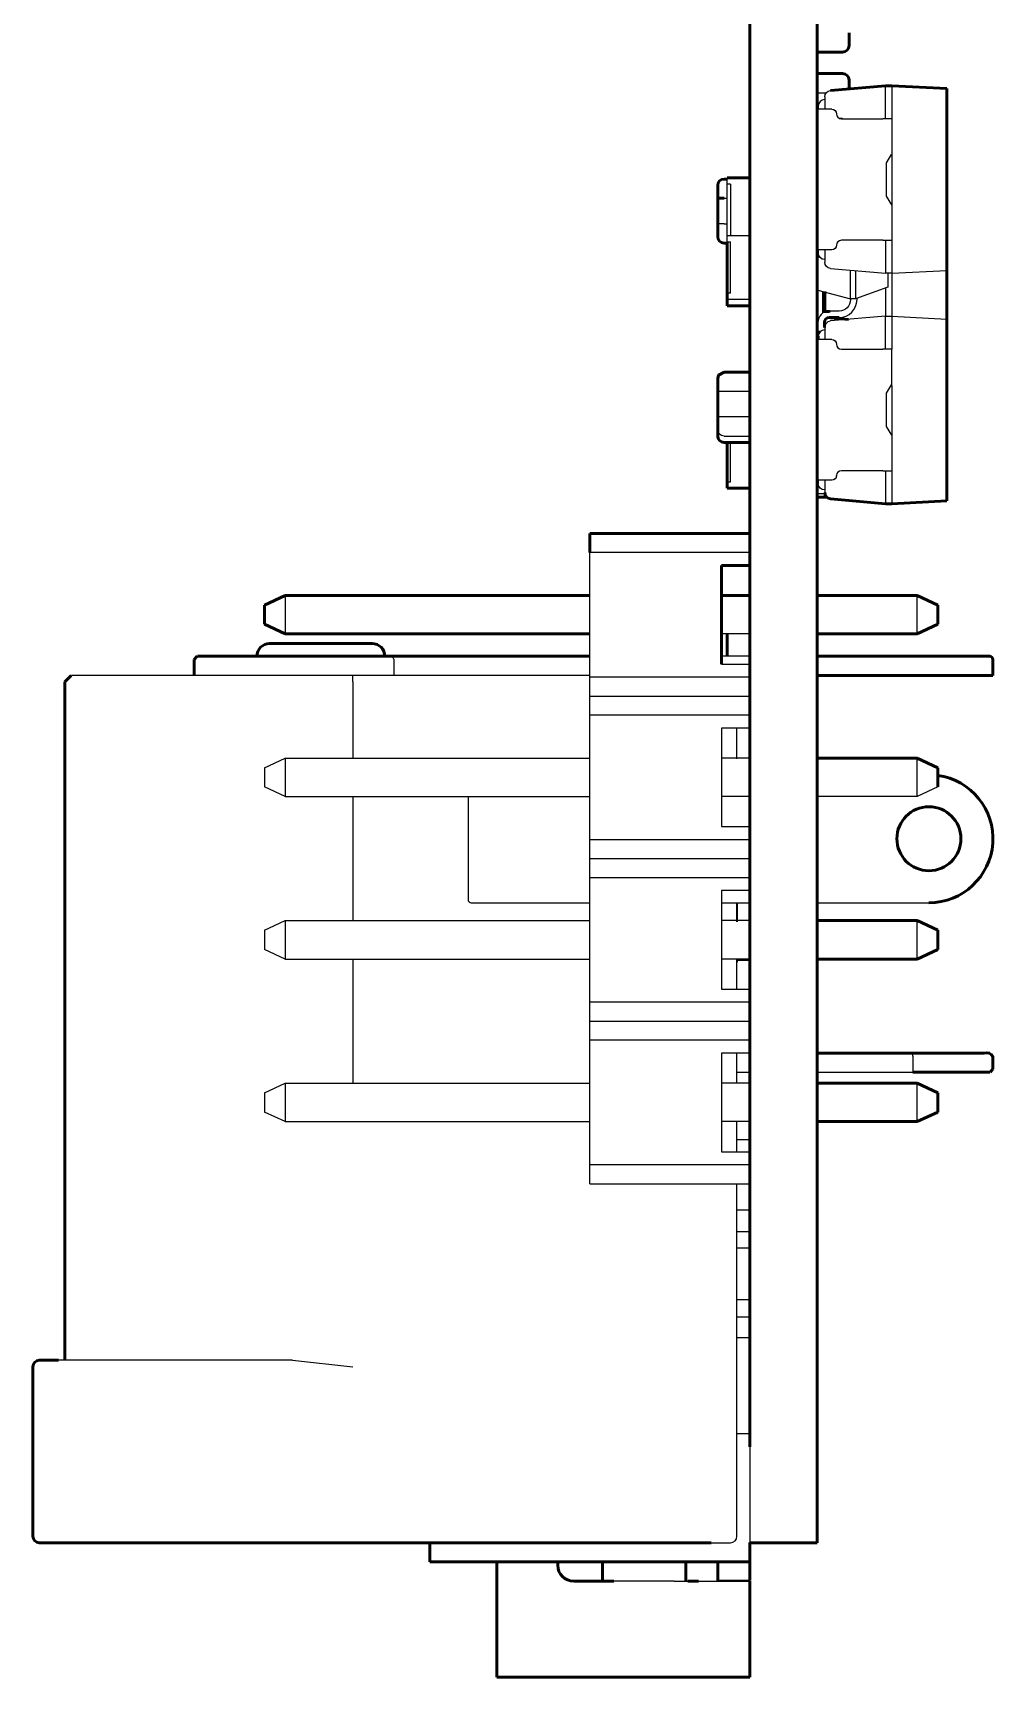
# Model space of a CAD drawing. Header units: millimetres. Extents: x 345 to 622, y 294 to 502.
# Drawn here: x 509.29 to 524.33, y 334.51 to 360.2 of the extents above; entities that cross this region are included whole.
import ezdxf

# ---------------------------------------------------------------- set-up
doc = ezdxf.new("R2010")
doc.units = ezdxf.units.MM
doc.layers.add('Make2D$可见线$场景轮廓线', color=18, linetype='Continuous', lineweight=50, true_color=0x000000)
doc.layers.add('Make2D$可见线$曲线', color=18, linetype='Continuous', true_color=0x000000)

msp = doc.modelspace()

# ---------------------------------------------------------------- linework, layer by layer
at = {"layer": 'Make2D$可见线$场景轮廓线', "color": 96, "true_color": 0x008000}
for p, q in [((520.491, 448.235), (520.491, 338.111)), ((521.543, 338.111), (521.543, 448.235)), ((521.543, 336.611), (521.543, 338.111)), ((520.491, 336.611), (521.543, 336.611))]:
    msp.add_line(p, q, dxfattribs=at)
at = {"layer": 'Make2D$可见线$场景轮廓线', "color": 7, "true_color": 0xfffff2}
for p, q in [((522.043, 360.003), (522.043, 360.202)), ((521.543, 359.903), (521.943, 359.903)), ((521.943, 359.567), (521.543, 359.567)), ((522.043, 359.329), (522.043, 359.467)), ((520.141, 357.919), (520.091, 357.919)), ((519.991, 357.819), (519.991, 357.623)), ((519.991, 357.62), (520.091, 357.62)), ((519.991, 357.218), (519.991, 357.019)), ((520.091, 356.919), (520.141, 356.919)), ((519.991, 354.803), (520.004, 354.852)), ((519.991, 354.803), (519.991, 354.604)), ((520.006, 354.855), (520.091, 354.903)), ((520.491, 354.903), (520.091, 354.903)), ((519.991, 354.202), (519.991, 354.003)), ((519.991, 354.004), (519.991, 353.903)), ((520.091, 353.803), (520.489, 353.803))]:
    msp.add_line(p, q, dxfattribs=at)
at = {"layer": 'Make2D$可见线$场景轮廓线', "color": 254, "true_color": 0xcad1ee}
for p, q in [((522.613, 359.376), (521.754, 359.301)), ((522.613, 359.376), (522.713, 359.376)), ((522.713, 359.376), (523.573, 359.331)), ((523.573, 359.331), (523.573, 356.491)), ((523.573, 356.491), (523.573, 356.02)), ((521.558, 356.225), (521.543, 356.225)), ((521.643, 355.83), (521.643, 356.162)), ((521.663, 356.159), (521.663, 355.85)), ((523.573, 355.731), (523.573, 356.02)), ((521.754, 355.75), (522.037, 355.726)), ((523.573, 355.731), (523.573, 352.891)), ((521.543, 355.525), (521.586, 355.525)), ((521.563, 355.461), (521.563, 355.411)), ((521.754, 352.921), (522.613, 352.846)), ((522.713, 352.846), (522.613, 352.846)), ((522.713, 352.846), (523.573, 352.891)), ((517.991, 352.081), (517.991, 352.381)), ((517.991, 352.381), (520.491, 352.381)), ((520.051, 351.881), (520.051, 350.341)), ((520.491, 351.881), (520.051, 351.881)), ((512.911, 351.261), (513.233, 351.411)), ((512.911, 351.261), (512.911, 350.961)), ((513.233, 351.411), (517.991, 351.411)), ((520.491, 351.411), (520.051, 351.411)), ((523.11, 351.411), (521.539, 351.411)), ((523.11, 351.411), (523.431, 351.261)), ((523.431, 351.261), (523.431, 350.961)), ((513.233, 350.811), (512.911, 350.961)), ((523.431, 350.961), (523.11, 350.811)), ((513.233, 350.811), (517.991, 350.811)), ((523.11, 350.811), (521.543, 350.811)), ((523.11, 348.871), (521.543, 348.871)), ((523.11, 348.871), (523.431, 348.721)), ((523.431, 348.721), (523.431, 348.421)), ((523.11, 346.331), (521.543, 346.331)), ((523.11, 346.331), (523.431, 346.181)), ((523.431, 346.181), (523.431, 345.881)), ((523.431, 345.881), (523.11, 345.731)), ((523.11, 345.731), (521.543, 345.731)), ((523.11, 343.791), (521.543, 343.791)), ((523.11, 343.791), (523.431, 343.641)), ((523.431, 343.641), (523.431, 343.341)), ((523.431, 343.341), (523.11, 343.191)), ((523.11, 343.191), (521.543, 343.191)), ((515.491, 336.311), (515.491, 336.616)), ((520.491, 336.615), (520.491, 336.311)), ((515.491, 336.311), (520.491, 336.311))]:
    msp.add_line(p, q, dxfattribs=at)
at = {"layer": 'Make2D$可见线$场景轮廓线', "color": 9, "true_color": 0xc0c0c0}
for p, q in [((520.141, 357.936), (520.491, 357.936)), ((520.141, 356.136), (520.141, 356.936)), ((521.558, 356.65), (521.543, 356.65)), ((520.141, 356.036), (520.141, 356.136)), ((520.141, 355.936), (520.141, 356.036)), ((520.491, 355.936), (520.141, 355.936)), ((521.66, 355.601), (521.66, 355.678)), ((521.736, 355.754), (521.889, 355.754)), ((520.141, 353.186), (520.141, 353.803)), ((520.141, 353.086), (520.141, 353.186)), ((520.491, 353.086), (520.141, 353.086)), ((521.693, 352.95), (521.543, 352.95)), ((520.141, 350.457), (520.141, 350.812))]:
    msp.add_line(p, q, dxfattribs=at)
at = {"layer": 'Make2D$可见线$场景轮廓线', "color": 40, "true_color": 0xffa61c}
for p, q in [((519.993, 357.619), (519.993, 357.219)), ((519.993, 354.598), (519.993, 354.203))]:
    msp.add_line(p, q, dxfattribs=at)
at = {"layer": 'Make2D$可见线$场景轮廓线', "color": 7, "true_color": 0xffffff}
for p, q in [((511.813, 350.411), (511.857, 350.461)), ((514.904, 350.461), (511.864, 350.461)), ((512.991, 350.661), (514.591, 350.661)), ((516.086, 350.461), (514.904, 350.461)), ((517.991, 350.461), (516.086, 350.461)), ((523.041, 350.461), (521.543, 350.461)), ((524.241, 350.461), (523.041, 350.461)), ((511.813, 350.161), (511.813, 350.411)), ((524.291, 350.411), (524.291, 350.161)), ((509.791, 350.061), (509.888, 350.161)), ((509.791, 339.461), (509.791, 350.061)), ((523.041, 350.161), (521.543, 350.161)), ((524.291, 350.161), (523.041, 350.161)), ((524.291, 350.161), (523.547, 350.161)), ((521.542, 344.261), (523.041, 344.261)), ((523.041, 344.261), (524.157, 344.261)), ((524.291, 344.011), (524.247, 343.961)), ((524.291, 344.211), (524.291, 344.011)), ((523.041, 343.961), (524.241, 343.961)), ((509.691, 339.461), (509.391, 339.461)), ((509.391, 339.461), (509.691, 339.461)), ((509.291, 336.711), (509.291, 339.361)), ((509.391, 336.611), (509.691, 336.611)), ((509.691, 336.611), (519.891, 336.611))]:
    msp.add_line(p, q, dxfattribs=at)
at = {"layer": 'Make2D$可见线$场景轮廓线', "color": 254, "true_color": 0xcbd2ef}
for p, q in [((516.541, 334.511), (516.541, 336.313)), ((518.191, 336.014), (518.191, 336.312)), ((519.491, 336.011), (519.491, 336.311)), ((519.991, 336.021), (519.991, 336.311)), ((520.491, 336.021), (520.491, 336.313)), ((517.741, 336.011), (518.367, 336.011)), ((519.691, 336.011), (519.523, 336.011)), ((520.491, 334.511), (520.491, 336.011)), ((516.541, 334.511), (517.341, 334.511)), ((518.367, 334.511), (517.341, 334.511)), ((518.367, 334.511), (518.933, 334.511)), ((519.311, 334.511), (518.933, 334.511)), ((519.523, 334.511), (519.311, 334.511)), ((519.523, 334.511), (519.691, 334.511)), ((519.691, 334.511), (520.491, 334.511))]:
    msp.add_line(p, q, dxfattribs=at)
at = {"layer": 'Make2D$可见线$场景轮廓线', "color": 7, "true_color": 0xfffff2}
for centre, start, end in [((521.943, 360.003), 270, 0), ((520.091, 357.819), 90, 180), ((520.091, 354.803), 147.9908, 150.7566)]:
    msp.add_arc(centre, 0.1, start, end, dxfattribs=at)
at = {"layer": 'Make2D$可见线$场景轮廓线', "color": 7, "true_color": 0xfffff2, "extrusion": (0, 0, -1)}
for centre, start, end in [((-521.943, 359.467), 90, 180), ((-520.091, 357.019), 270, 360), ((-520.091, 353.903), 270, 0)]:
    msp.add_arc(centre, 0.1, start, end, dxfattribs=at)
at = {"layer": 'Make2D$可见线$场景轮廓线', "color": 254, "true_color": 0xcad1ee}
msp.add_arc((521.605, 1312732.786), 1312376.936, 270.000002513, 270.000005705, dxfattribs=at)
at = {"layer": 'Make2D$可见线$场景轮廓线', "color": 9, "true_color": 0xc0c0c0, "extrusion": (0, 0, -1)}
msp.add_arc((-521.736, 355.678), 0.0762, 360, 90, dxfattribs=at)
at = {"layer": 'Make2D$可见线$场景轮廓线', "color": 254, "true_color": 0xcad1ee, "extrusion": (0, 0, -1)}
for centre, start, end in [((-521.743, 355.725), 314.6527, 325.819), ((-521.763, 353.021), 275, 360)]:
    msp.add_arc(centre, 0.1, start, end, dxfattribs=at)
at = {"layer": 'Make2D$可见线$场景轮廓线', "color": 7, "true_color": 0xffffff, "extrusion": (0, 0, -1)}
for centre, radius, start, end in [((-512.991, 350.461), 0.2, 360, 90), ((-524.241, 350.411), 0.05, 90, 180), ((-523.291, 347.611), 1, 98.0033, 270), ((-523.291, 347.611), 0.5, 180, 0), ((-524.196, 344.161), 0.107, 68.5591, 152.2945), ((-509.391, 339.361), 0.1, 0, 90), ((-509.391, 336.711), 0.1, 270, 360)]:
    msp.add_arc(centre, radius, start, end, dxfattribs=at)
at = {"layer": 'Make2D$可见线$场景轮廓线', "color": 7, "true_color": 0xffffff}
for centre, radius, start, end in [((514.591, 350.461), 0.2, 0, 90), ((523.291, 347.611), 0.5, 360, 180)]:
    msp.add_arc(centre, radius, start, end, dxfattribs=at)
at = {"layer": 'Make2D$可见线$场景轮廓线', "color": 254, "true_color": 0xcbd2ef}
for start, end in [(168.4645, 180), (180, 270)]:
    msp.add_arc((517.741, 336.261), 0.25, start, end, dxfattribs=at)
at = {"layer": 'Make2D$可见线$曲线', "color": 96, "true_color": 0x008000}
for p, q in [((520.491, 448.235), (520.491, 338.111)), ((521.543, 338.111), (521.543, 448.235)), ((521.543, 336.611), (521.543, 338.111)), ((520.491, 336.611), (521.543, 336.611))]:
    msp.add_line(p, q, dxfattribs=at)
at = {"layer": 'Make2D$可见线$曲线', "color": 7, "true_color": 0xfffff2}
for p, q in [((522.043, 360.003), (522.043, 360.202)), ((521.543, 359.903), (521.943, 359.903)), ((521.943, 359.567), (521.543, 359.567)), ((522.043, 359.329), (522.043, 359.467)), ((520.141, 357.919), (520.091, 357.919)), ((519.991, 357.819), (519.991, 357.623)), ((519.991, 357.62), (520.091, 357.62)), ((519.991, 357.218), (519.991, 357.019)), ((520.091, 356.919), (520.141, 356.919)), ((519.991, 354.803), (520.004, 354.852)), ((519.991, 354.803), (519.991, 354.604)), ((520.006, 354.855), (520.091, 354.903)), ((520.491, 354.903), (520.091, 354.903)), ((519.991, 354.202), (519.991, 354.003)), ((519.991, 354.004), (519.991, 353.903)), ((520.091, 353.803), (520.489, 353.803))]:
    msp.add_line(p, q, dxfattribs=at)
at = {"layer": 'Make2D$可见线$曲线', "color": 7, "lineweight": -3, "true_color": 0xfffff2}
for p, q in [((521.543, 359.268), (521.689, 359.268)), ((520.091, 357.62), (520.14, 357.62)), ((520.091, 357.218), (519.991, 357.218)), ((521.543, 356.783), (521.563, 356.783)), ((519.991, 354.604), (520.091, 354.604)), ((520.091, 354.604), (520.491, 354.604)), ((520.091, 354.202), (519.991, 354.202)), ((520.091, 353.903), (520.491, 353.903))]:
    msp.add_line(p, q, dxfattribs=at)
at = {"layer": 'Make2D$可见线$曲线', "color": 254, "lineweight": -3, "true_color": 0xcad1ee}
for p, q in [((521.663, 359.201), (521.663, 359.013)), ((522.613, 359.276), (522.613, 359.376)), ((522.613, 358.861), (522.613, 359.276)), ((522.713, 359.376), (522.713, 358.861)), ((521.773, 359.011), (521.543, 359.011)), ((521.563, 359.061), (521.563, 359.011)), ((521.923, 358.861), (522.573, 358.861)), ((522.713, 358.861), (522.573, 358.861)), ((522.713, 358.861), (522.713, 358.304)), ((522.627, 358.171), (522.709, 358.302)), ((522.627, 357.651), (522.627, 358.171)), ((522.713, 358.296), (522.713, 357.517)), ((522.712, 357.518), (522.627, 357.651)), ((522.713, 357.517), (522.713, 356.961)), ((522.573, 356.961), (521.923, 356.961)), ((522.573, 356.961), (522.713, 356.961)), ((522.613, 356.961), (522.613, 356.546)), ((522.713, 356.961), (522.713, 356.446)), ((521.773, 356.811), (521.543, 356.811)), ((521.563, 356.815), (521.563, 356.761)), ((521.663, 356.811), (521.663, 356.621)), ((521.754, 356.521), (522.613, 356.446)), ((522.613, 356.546), (522.613, 356.446)), ((522.713, 356.446), (522.613, 356.446)), ((522.713, 356.446), (523.573, 356.491)), ((522.713, 356.448), (522.713, 355.776)), ((522.613, 356.219), (522.613, 355.775)), ((521.742, 355.85), (521.754, 355.85)), ((521.663, 355.601), (521.663, 355.413)), ((522.613, 355.776), (521.754, 355.701)), ((522.613, 355.676), (522.613, 355.776)), ((522.613, 355.776), (522.713, 355.776)), ((522.613, 355.261), (522.613, 355.676)), ((522.713, 355.776), (522.713, 355.261)), ((522.713, 355.776), (523.573, 355.731)), ((521.773, 355.411), (521.543, 355.411)), ((521.923, 355.261), (522.573, 355.261)), ((522.613, 355.261), (522.573, 355.261)), ((522.713, 355.261), (522.613, 355.261)), ((522.713, 354.704), (522.713, 355.261)), ((522.627, 354.571), (522.709, 354.702)), ((522.627, 354.051), (522.627, 354.571)), ((522.713, 354.695), (522.713, 353.917)), ((522.712, 353.918), (522.627, 354.051)), ((522.713, 353.917), (522.713, 353.361)), ((522.573, 353.361), (521.923, 353.361)), ((522.573, 353.361), (522.713, 353.361)), ((522.613, 353.361), (522.613, 352.946)), ((522.713, 353.361), (522.713, 352.846)), ((521.773, 353.211), (521.543, 353.211)), ((521.563, 353.215), (521.563, 353.161)), ((521.663, 353.211), (521.663, 353.021)), ((522.613, 352.946), (522.613, 352.846)), ((517.991, 350.141), (517.991, 352.081)), ((520.491, 352.081), (517.991, 352.081)), ((513.233, 351.411), (513.233, 350.811)), ((523.11, 350.811), (523.11, 351.411)), ((520.491, 350.811), (520.051, 350.811)), ((520.051, 350.341), (520.491, 350.341)), ((517.991, 350.141), (520.491, 350.141)), ((517.991, 349.841), (517.991, 350.141)), ((517.991, 349.841), (520.491, 349.841)), ((517.991, 349.541), (517.991, 349.841)), ((517.991, 347.601), (517.991, 349.541)), ((520.491, 349.541), (517.991, 349.541)), ((520.491, 349.341), (520.051, 349.341)), ((520.051, 349.341), (520.051, 347.801)), ((512.911, 348.721), (513.233, 348.871)), ((512.911, 348.721), (512.911, 348.421)), ((513.233, 348.871), (517.991, 348.871)), ((513.233, 348.871), (513.233, 348.271)), ((520.491, 348.871), (520.051, 348.871)), ((523.11, 348.271), (523.11, 348.871)), ((513.233, 348.271), (512.911, 348.421)), ((523.431, 348.421), (523.11, 348.271)), ((513.233, 348.271), (517.991, 348.271)), ((520.491, 348.271), (520.051, 348.271)), ((523.11, 348.271), (521.543, 348.271)), ((520.051, 347.801), (520.491, 347.801)), ((517.991, 347.301), (517.991, 347.601)), ((517.991, 347.601), (520.491, 347.601)), ((517.991, 347.001), (517.991, 347.301)), ((517.991, 347.301), (520.491, 347.301)), ((517.991, 345.061), (517.991, 347.001)), ((520.491, 347.001), (517.991, 347.001)), ((520.051, 346.801), (520.051, 345.261)), ((520.491, 346.801), (520.051, 346.801)), ((512.911, 346.181), (513.233, 346.331)), ((513.233, 346.331), (517.991, 346.331)), ((513.233, 346.331), (513.233, 345.731)), ((520.491, 346.331), (520.051, 346.331)), ((523.11, 345.731), (523.11, 346.331)), ((512.911, 346.181), (512.911, 345.881)), ((513.233, 345.731), (512.911, 345.881)), ((513.233, 345.731), (517.991, 345.731)), ((520.491, 345.731), (520.051, 345.731)), ((517.991, 345.061), (520.491, 345.061)), ((517.991, 344.761), (517.991, 345.061)), ((520.051, 345.261), (520.491, 345.261)), ((517.991, 344.761), (520.491, 344.761)), ((517.991, 344.461), (517.991, 344.761)), ((517.991, 342.521), (517.991, 344.461)), ((520.491, 344.461), (517.991, 344.461)), ((520.491, 344.261), (520.051, 344.261)), ((520.051, 344.261), (520.051, 342.721)), ((512.911, 343.641), (513.233, 343.791)), ((513.233, 343.791), (517.991, 343.791)), ((513.233, 343.791), (513.233, 343.191)), ((520.489, 343.791), (520.051, 343.791)), ((523.11, 343.191), (523.11, 343.791)), ((512.911, 343.641), (512.911, 343.341)), ((513.233, 343.191), (512.911, 343.341)), ((513.233, 343.191), (517.991, 343.191)), ((520.491, 343.191), (520.051, 343.191)), ((520.291, 342.911), (520.491, 342.911)), ((517.991, 342.221), (517.991, 342.521)), ((517.991, 342.521), (520.491, 342.521)), ((520.051, 342.721), (520.491, 342.721)), ((517.991, 342.221), (520.491, 342.221)), ((520.291, 341.811), (520.491, 341.811)), ((520.291, 341.473), (520.491, 341.473)), ((520.491, 341.211), (520.291, 341.211)), ((520.288, 340.411), (520.491, 340.411)), ((520.491, 340.137), (520.291, 340.137)), ((520.491, 339.811), (520.291, 339.811)), ((520.491, 338.311), (520.291, 338.311))]:
    msp.add_line(p, q, dxfattribs=at)
at = {"layer": 'Make2D$可见线$曲线', "color": 254, "true_color": 0xcad1ee}
for p, q in [((522.613, 359.376), (521.754, 359.301)), ((522.613, 359.376), (522.713, 359.376)), ((522.713, 359.376), (523.573, 359.331)), ((523.573, 359.331), (523.573, 356.491)), ((523.573, 356.491), (523.573, 356.02)), ((521.558, 356.225), (521.543, 356.225)), ((521.643, 355.83), (521.643, 356.162)), ((521.663, 356.159), (521.663, 355.85)), ((523.573, 355.731), (523.573, 356.02)), ((521.754, 355.75), (522.037, 355.726)), ((523.573, 355.731), (523.573, 352.891)), ((521.543, 355.525), (521.586, 355.525)), ((521.563, 355.461), (521.563, 355.411)), ((521.754, 352.921), (522.613, 352.846)), ((522.713, 352.846), (522.613, 352.846)), ((522.713, 352.846), (523.573, 352.891)), ((517.991, 352.081), (517.991, 352.381)), ((517.991, 352.381), (520.491, 352.381)), ((520.051, 351.881), (520.051, 350.341)), ((520.491, 351.881), (520.051, 351.881)), ((512.911, 351.261), (513.233, 351.411)), ((512.911, 351.261), (512.911, 350.961)), ((513.233, 351.411), (517.991, 351.411)), ((520.491, 351.411), (520.051, 351.411)), ((523.11, 351.411), (521.539, 351.411)), ((523.11, 351.411), (523.431, 351.261)), ((523.431, 351.261), (523.431, 350.961)), ((513.233, 350.811), (512.911, 350.961)), ((523.431, 350.961), (523.11, 350.811)), ((513.233, 350.811), (517.991, 350.811)), ((523.11, 350.811), (521.543, 350.811)), ((523.11, 348.871), (521.543, 348.871)), ((523.11, 348.871), (523.431, 348.721)), ((523.431, 348.721), (523.431, 348.421)), ((523.11, 346.331), (521.543, 346.331)), ((523.11, 346.331), (523.431, 346.181)), ((523.431, 346.181), (523.431, 345.881)), ((523.431, 345.881), (523.11, 345.731)), ((523.11, 345.731), (521.543, 345.731)), ((523.11, 343.791), (521.543, 343.791)), ((523.11, 343.791), (523.431, 343.641)), ((523.431, 343.641), (523.431, 343.341)), ((523.431, 343.341), (523.11, 343.191)), ((523.11, 343.191), (521.543, 343.191)), ((515.491, 336.311), (515.491, 336.616)), ((520.491, 336.615), (520.491, 336.311)), ((515.491, 336.311), (520.491, 336.311))]:
    msp.add_line(p, q, dxfattribs=at)
at = {"layer": 'Make2D$可见线$曲线', "color": 40, "lineweight": -3, "true_color": 0xffa61c}
for p, q in [((521.943, 358.867), (521.893, 358.867)), ((520.091, 357.219), (520.135, 357.219)), ((520.49, 354.203), (520.091, 354.203))]:
    msp.add_line(p, q, dxfattribs=at)
at = {"layer": 'Make2D$可见线$曲线', "color": 9, "lineweight": -3, "true_color": 0xc0c0c0}
for p, q in [((520.141, 357.836), (520.141, 357.936)), ((520.141, 357.036), (520.141, 357.836)), ((520.191, 357.836), (520.141, 357.836)), ((520.191, 357.836), (520.191, 357.036)), ((521.558, 357.18), (521.558, 356.817)), ((520.141, 357.036), (520.491, 357.036)), ((520.141, 356.936), (520.141, 357.036)), ((520.141, 356.936), (520.191, 356.936)), ((520.191, 356.136), (520.191, 356.936)), ((521.583, 356.7), (521.543, 356.7)), ((521.558, 356.763), (521.558, 356.183)), ((522.066, 356.046), (522.066, 356.495)), ((522.143, 356.489), (522.143, 356.046)), ((522.651, 356.446), (522.651, 356.231)), ((520.191, 356.136), (520.141, 356.136)), ((521.558, 356.183), (522.066, 356.046)), ((522.651, 356.231), (522.143, 356.046)), ((520.486, 356.036), (520.141, 356.036)), ((521.889, 355.856), (521.736, 355.856)), ((522.066, 356.046), (522.066, 356.034)), ((522.143, 356.046), (522.066, 356.046)), ((522.168, 356.034), (522.168, 356.056)), ((521.558, 355.678), (521.558, 355.475)), ((520.191, 353.186), (520.191, 353.806)), ((521.843, 353.288), (521.843, 353.259)), ((520.141, 353.186), (520.191, 353.186)), ((521.665, 353), (521.543, 353))]:
    msp.add_line(p, q, dxfattribs=at)
at = {"layer": 'Make2D$可见线$曲线', "color": 9, "true_color": 0xc0c0c0}
for p, q in [((520.141, 357.936), (520.491, 357.936)), ((520.141, 356.136), (520.141, 356.936)), ((521.558, 356.65), (521.543, 356.65)), ((520.141, 356.036), (520.141, 356.136)), ((520.141, 355.936), (520.141, 356.036)), ((520.491, 355.936), (520.141, 355.936)), ((521.66, 355.601), (521.66, 355.678)), ((521.736, 355.754), (521.889, 355.754)), ((520.141, 353.186), (520.141, 353.803)), ((520.141, 353.086), (520.141, 353.186)), ((520.491, 353.086), (520.141, 353.086)), ((521.693, 352.95), (521.543, 352.95)), ((520.141, 350.457), (520.141, 350.812))]:
    msp.add_line(p, q, dxfattribs=at)
at = {"layer": 'Make2D$可见线$曲线', "color": 40, "true_color": 0xffa61c}
for p, q in [((519.993, 357.619), (519.993, 357.219)), ((519.993, 354.598), (519.993, 354.203))]:
    msp.add_line(p, q, dxfattribs=at)
at = {"layer": 'Make2D$可见线$曲线', "color": 7, "true_color": 0xffffff}
for p, q in [((511.813, 350.411), (511.857, 350.461)), ((514.904, 350.461), (511.864, 350.461)), ((512.991, 350.661), (514.591, 350.661)), ((516.086, 350.461), (514.904, 350.461)), ((517.991, 350.461), (516.086, 350.461)), ((523.041, 350.461), (521.543, 350.461)), ((524.241, 350.461), (523.041, 350.461)), ((511.813, 350.161), (511.813, 350.411)), ((524.291, 350.411), (524.291, 350.161)), ((509.791, 350.061), (509.888, 350.161)), ((509.791, 339.461), (509.791, 350.061)), ((523.041, 350.161), (521.543, 350.161)), ((524.291, 350.161), (523.041, 350.161)), ((524.291, 350.161), (523.547, 350.161)), ((521.542, 344.261), (523.041, 344.261)), ((523.041, 344.261), (524.157, 344.261)), ((524.291, 344.011), (524.247, 343.961)), ((524.291, 344.211), (524.291, 344.011)), ((523.041, 343.961), (524.241, 343.961)), ((509.691, 339.461), (509.391, 339.461)), ((509.391, 339.461), (509.691, 339.461)), ((509.291, 336.711), (509.291, 339.361)), ((509.391, 336.611), (509.691, 336.611)), ((509.691, 336.611), (519.891, 336.611))]:
    msp.add_line(p, q, dxfattribs=at)
at = {"layer": 'Make2D$可见线$曲线', "color": 7, "lineweight": -3, "true_color": 0xffffff}
for p, q in [((514.904, 350.461), (514.933, 350.411)), ((520.496, 350.461), (520.051, 350.461)), ((514.933, 350.411), (514.933, 350.161)), ((514.291, 350.161), (509.893, 350.161)), ((517.991, 350.161), (514.291, 350.161)), ((514.291, 350.061), (514.291, 350.161)), ((514.291, 350.061), (514.291, 348.872)), ((520.291, 348.858), (520.291, 349.341)), ((514.291, 348.274), (514.291, 346.333)), ((516.091, 348.271), (516.091, 346.661)), ((516.141, 346.611), (516.391, 346.611)), ((516.391, 346.611), (517.987, 346.611)), ((520.051, 346.611), (520.491, 346.611)), ((520.291, 346.312), (520.291, 346.611)), ((521.543, 346.611), (523.291, 346.611)), ((514.291, 345.736), (514.291, 343.795)), ((520.291, 345.262), (520.291, 345.734)), ((520.291, 345.711), (520.49, 345.711)), ((520.291, 343.792), (520.291, 344.262)), ((523.041, 344.211), (523.041, 344.261)), ((523.041, 344.211), (523.041, 344.011)), ((523.041, 344.011), (523.041, 343.961)), ((520.291, 343.961), (520.491, 343.961)), ((521.543, 343.961), (523.041, 343.961)), ((520.291, 342.724), (520.291, 343.191)), ((520.291, 336.711), (520.291, 342.221)), ((513.348, 339.461), (509.691, 339.461)), ((513.348, 339.461), (514.291, 339.361)), ((519.891, 336.611), (520.191, 336.611))]:
    msp.add_line(p, q, dxfattribs=at)
at = {"layer": 'Make2D$可见线$曲线', "color": 4, "lineweight": -3, "true_color": 0x00ffff}
for p, q in [((520.301, 346.311), (520.301, 346.613)), ((520.301, 345.684), (520.301, 345.731))]:
    msp.add_line(p, q, dxfattribs=at)
at = {"layer": 'Make2D$可见线$曲线', "color": 96, "lineweight": -3, "true_color": 0x008000}
msp.add_line((520.491, 338.111), (520.491, 336.611), dxfattribs=at)
at = {"layer": 'Make2D$可见线$曲线', "color": 254, "true_color": 0xcbd2ef}
for p, q in [((516.541, 334.511), (516.541, 336.313)), ((518.191, 336.014), (518.191, 336.312)), ((519.491, 336.011), (519.491, 336.311)), ((519.991, 336.021), (519.991, 336.311)), ((520.491, 336.021), (520.491, 336.313)), ((517.741, 336.011), (518.367, 336.011)), ((519.691, 336.011), (519.523, 336.011)), ((520.491, 334.511), (520.491, 336.011)), ((516.541, 334.511), (517.341, 334.511)), ((518.367, 334.511), (517.341, 334.511)), ((518.367, 334.511), (518.933, 334.511)), ((519.311, 334.511), (518.933, 334.511)), ((519.523, 334.511), (519.311, 334.511)), ((519.523, 334.511), (519.691, 334.511)), ((519.691, 334.511), (520.491, 334.511))]:
    msp.add_line(p, q, dxfattribs=at)
at = {"layer": 'Make2D$可见线$曲线', "color": 254, "lineweight": -3, "true_color": 0xcbd2ef}
for p, q in [((518.933, 336.011), (518.367, 336.011)), ((519.311, 336.011), (518.933, 336.011)), ((519.311, 336.011), (519.523, 336.011)), ((519.691, 336.011), (520.491, 336.011)), ((520.491, 336.021), (519.991, 336.021))]:
    msp.add_line(p, q, dxfattribs=at)
at = {"layer": 'Make2D$可见线$曲线', "color": 7, "true_color": 0xfffff2}
for centre, start, end in [((521.943, 360.003), 270, 0), ((520.091, 357.819), 90, 180), ((520.091, 354.803), 147.9908, 150.7566)]:
    msp.add_arc(centre, 0.1, start, end, dxfattribs=at)
at = {"layer": 'Make2D$可见线$曲线', "color": 7, "true_color": 0xfffff2, "extrusion": (0, 0, -1)}
for centre, start, end in [((-521.943, 359.467), 90, 180), ((-520.091, 357.019), 270, 360), ((-520.091, 353.903), 270, 0)]:
    msp.add_arc(centre, 0.1, start, end, dxfattribs=at)
at = {"layer": 'Make2D$可见线$曲线', "color": 254, "lineweight": -3, "true_color": 0xcad1ee, "extrusion": (0, 0, -1)}
for centre, radius, start, end in [((-521.763, 359.201), 0.1, 360, 85), ((-521.773, 358.936), 0.075, 90, 180), ((-521.773, 356.886), 0.075, 180, 270), ((-521.663, 356.761), 0.1, 270, 360), ((-521.763, 356.621), 0.1, 275, 360), ((-521.763, 355.601), 0.1, 360, 85), ((-521.773, 355.336), 0.075, 90, 180), ((-521.773, 353.286), 0.075, 180, 270), ((-521.663, 353.161), 0.1, 270, 360)]:
    msp.add_arc(centre, radius, start, end, dxfattribs=at)
at = {"layer": 'Make2D$可见线$曲线', "color": 254, "lineweight": -3, "true_color": 0xcad1ee}
for centre, radius, start, end in [((521.663, 359.061), 0.1, 90, 180), ((521.923, 358.936), 0.075, 180, 270), ((522.774, 358.171), 0.147, 115, 117), ((521.923, 356.886), 0.075, 90, 180), ((521.663, 355.461), 0.1, 90, 180), ((521.923, 355.336), 0.075, 180, 270), ((522.774, 354.571), 0.147, 115, 117), ((521.923, 353.286), 0.075, 90, 180)]:
    msp.add_arc(centre, radius, start, end, dxfattribs=at)
at = {"layer": 'Make2D$可见线$曲线', "color": 9, "lineweight": -3, "true_color": 0xc0c0c0}
for centre, radius, start, end in [((521.736, 355.678), 0.178, 90, 180), ((521.889, 356.034), 0.279, 270, 0)]:
    msp.add_arc(centre, radius, start, end, dxfattribs=at)
at = {"layer": 'Make2D$可见线$曲线', "color": 254, "true_color": 0xcad1ee}
msp.add_arc((521.605, 1312732.786), 1312376.936, 270.000002513, 270.000005705, dxfattribs=at)
at = {"layer": 'Make2D$可见线$曲线', "color": 9, "lineweight": -3, "true_color": 0xc0c0c0, "extrusion": (0, 0, -1)}
msp.add_arc((-521.889, 356.034), 0.178, 180, 270, dxfattribs=at)
at = {"layer": 'Make2D$可见线$曲线', "color": 9, "true_color": 0xc0c0c0, "extrusion": (0, 0, -1)}
msp.add_arc((-521.736, 355.678), 0.0762, 360, 90, dxfattribs=at)
at = {"layer": 'Make2D$可见线$曲线', "color": 254, "true_color": 0xcad1ee, "extrusion": (0, 0, -1)}
for centre, start, end in [((-521.743, 355.725), 314.6527, 325.819), ((-521.763, 353.021), 275, 360)]:
    msp.add_arc(centre, 0.1, start, end, dxfattribs=at)
at = {"layer": 'Make2D$可见线$曲线', "color": 7, "lineweight": -3, "true_color": 0xfffff2, "extrusion": (0, 0, -1)}
msp.add_arc((-520.091, 354.003), 0.1, 270, 0, dxfattribs=at)
at = {"layer": 'Make2D$可见线$曲线', "color": 7, "true_color": 0xffffff, "extrusion": (0, 0, -1)}
for centre, radius, start, end in [((-512.991, 350.461), 0.2, 360, 90), ((-524.241, 350.411), 0.05, 90, 180), ((-523.291, 347.611), 1, 98.0033, 270), ((-523.291, 347.611), 0.5, 180, 0), ((-524.196, 344.161), 0.107, 68.5591, 152.2945), ((-509.391, 339.361), 0.1, 0, 90), ((-509.391, 336.711), 0.1, 270, 360)]:
    msp.add_arc(centre, radius, start, end, dxfattribs=at)
at = {"layer": 'Make2D$可见线$曲线', "color": 7, "true_color": 0xffffff}
for centre, radius, start, end in [((514.591, 350.461), 0.2, 0, 90), ((523.291, 347.611), 0.5, 360, 180)]:
    msp.add_arc(centre, radius, start, end, dxfattribs=at)
at = {"layer": 'Make2D$可见线$曲线', "color": 7, "lineweight": -3, "true_color": 0xffffff}
for centre, radius, start, end in [((516.141, 346.661), 0.05, 180, 270), ((520.191, 336.711), 0.1, 270, 360)]:
    msp.add_arc(centre, radius, start, end, dxfattribs=at)
at = {"layer": 'Make2D$可见线$曲线', "color": 254, "true_color": 0xcbd2ef}
for start, end in [(168.4645, 180), (180, 270)]:
    msp.add_arc((517.741, 336.261), 0.25, start, end, dxfattribs=at)

doc.saveas('drawing.dxf')
